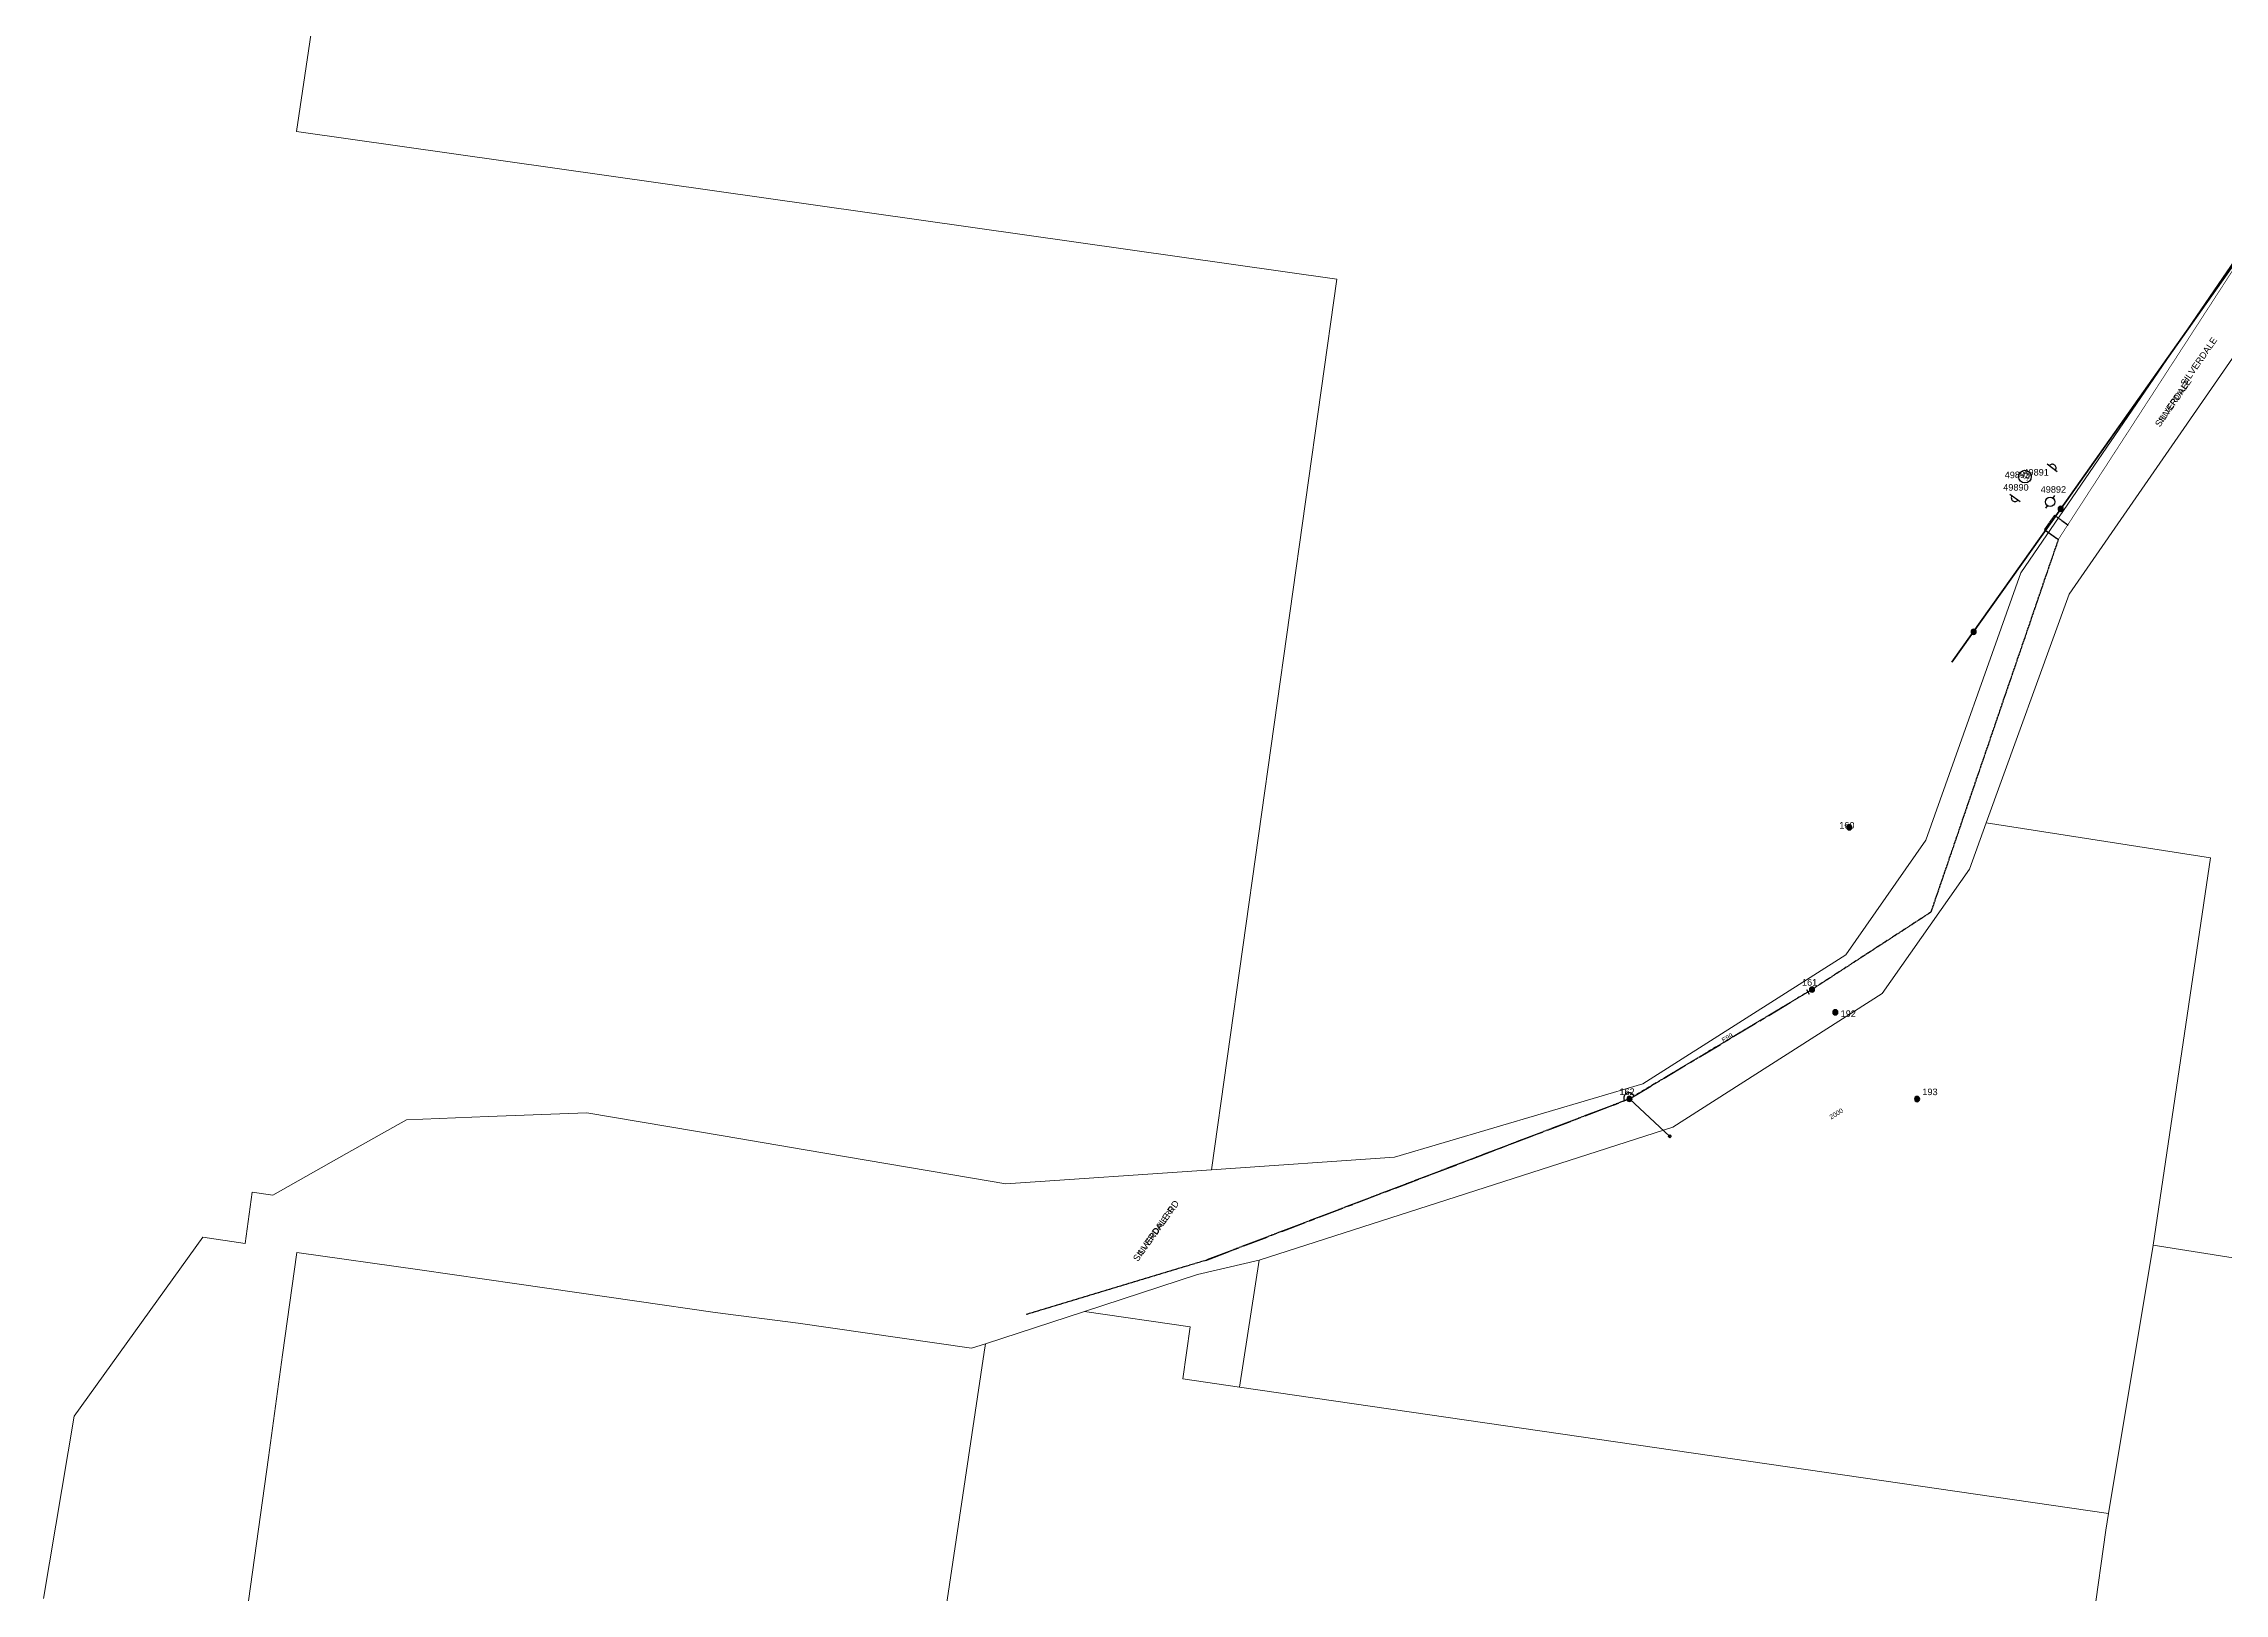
# Model space of a CAD drawing. Header units: metres. Extents: x 277548 to 280124, y 6243677 to 6246862.
# Drawn here: x 277603 to 278436, y 6244578 to 6245170 of the extents above; entities that cross this region are included whole.
import ezdxf
from ezdxf.enums import TextEntityAlignment as Align

# ---------------------------------------------------------------- set-up
doc = ezdxf.new("R2010")
doc.units = ezdxf.units.M
doc.linetypes.add('Cable Exist OH', pattern=[1, 1, 0])
doc.linetypes.add('IECLCENT', pattern=[15.5, 9.5, -2, 2, -2])
doc.layers.get('0').update_dxf_attribs({"color": 6})
doc.layers.add('Cadastre Land Parcels_SP_EXT', color=9, linetype='Continuous', lineweight=5)
doc.layers.add('Cadastre Roads_SP_EXT', color=94, linetype='Continuous', lineweight=15)
for name, color, linetype in [('Equip_SP_HV_EXT', 7, 'Continuous'), ('Mains_LV_EXT', 7, 'Continuous'), ('Notes_HV_MISC', 7, 'Continuous'), ('Notes_LV_MISC', 7, 'Continuous'), ('Services_SP_EXT', 7, 'Continuous'), ('Span_SP_MISC', 7, 'Continuous'), ('SupportsOH_SP_TR_HV_LV_SL_EXT', 7, 'Continuous')]:
    doc.layers.add(name, color=color, linetype=linetype)
doc.layers.add('X_SY120292_SURVEY$0$POWER', color=7, linetype='ACAD_ISO03W100', lineweight=0, true_color=0x999999)
doc.styles.add('POLE_LABEL', font='arial.ttf')
doc.styles.get("Standard").update_dxf_attribs({"font": 'arial.ttf'})
doc.styles.add('Style-simplex', font='simplex.shx')
doc.styles.add('SWITCH_LABEL', font='arial.ttf', dxfattribs={"height": 2.5})
doc.linetypes.add('ACAD_ISO03W100', pattern='A,19.99993,-1.720709,["^E",Style-simplex,S=0.125,R=0,X=0,Y=0],-3.281901', length=25.00254)

# ---------------------------------------------------------------- blocks, each defined once
blk = doc.blocks.new('CCP_EXT')
blk.add_wipeout([(0, 0.57), (0.57, 0), (0, -0.57), (-0.57, 0)])
blk.add_lwpolyline([(-0.57, 0), (0, 0.57), (0.57, 0), (0, -0.57), (-0.57, 0)])
at = {"flags": 1}
blk.add_attdef('Z', (0, 0), '', height=0.2, dxfattribs=at)
at = {"flags": 9}
for tag, p in [('CCP_TYPE', (0, 0)), ('CONSTRUCTED_VOLTAGE', (0, -0.2)), ('OPERATING_VOLTAGE', (0, -0.6)), ('ORIENTATION', (0, -0.8)), ('OWNED_BY', (0, -1)), ('STATE', (0, -1.8)), ('NO_PHASES', (0, -0.4)), ('USAGE', (0, -1.2)), ('LEGEND', (0, -1.4)), ('LIFE_SUPPORT', (0, -1.6)), ('NOTES', (0, -2))]:
    blk.add_attdef(tag, text='', height=0.2, dxfattribs=at).set_placement(p, align=Align.MIDDLE_LEFT)
blk = doc.blocks.new('AUTO_RECLOSER_EXT')
at = {"flags": 1}
blk.add_attdef('Z', (0, 0), '', height=0.2, dxfattribs=at)
at = {"style": 'SWITCH_LABEL'}
for tag, height, flags, p in [('ASSET_NUM', 2.5, 8, (2, 2)), ('STREET_CODE', 0.2, 9, (0, -0.2))]:
    blk.add_attdef(tag, text='', height=height, dxfattribs=dict(at, flags=flags)).set_placement(p, align=Align.MIDDLE_LEFT)
at = {"flags": 9}
for tag, p in [('CONSTRUCTED_VOLTAGE', (0, -0.4)), ('OPERATING_VOLTAGE', (0, -0.8)), ('ORIENTATION', (0, -1)), ('OWNED_BY', (0, -1.2)), ('STATE', (0, -1.4)), ('STREETNAME', (0, -2.2)), ('SUBURB', (0, -2.4)), ('NO_PHASES', (0, -0.6)), ('USAGE', (0, -1.6)), ('LEGEND', (0, -1.8)), ('LOCATION', (0, -2)), ('NOTES', (0, -2.6))]:
    blk.add_attdef(tag, text='', height=0.2, dxfattribs=at).set_placement(p, align=Align.MIDDLE_LEFT)
blk.add_wipeout([(0, 2.43), (-0.3, 2.41), (-0.6, 2.35), (-0.89, 2.26), (-1.17, 2.13), (-1.42, 1.96), (-1.66, 1.77), (-1.87, 1.55), (-2.05, 1.3), (-2.19, 1.04), (-2.31, 0.75), (-2.38, 0.46), (-2.42, 0.16), (-2.42, -0.15), (-2.38, -0.45), (-2.31, -0.75), (-2.2, -1.03), (-2.05, -1.3), (-1.87, -1.54), (-1.66, -1.77), (-1.43, -1.96), (-1.17, -2.12), (-0.9, -2.25), (-0.61, -2.35), (-0.31, -2.41), (0, -2.43), (0.3, -2.41), (0.6, -2.35), (0.89, -2.26), (1.17, -2.13), (1.42, -1.96), (1.66, -1.77), (1.87, -1.55), (2.05, -1.3), (2.19, -1.04), (2.31, -0.75), (2.38, -0.46), (2.42, -0.16), (2.42, 0.15), (2.38, 0.45), (2.31, 0.75), (2.2, 1.03), (2.05, 1.3), (1.87, 1.54), (1.66, 1.77), (1.43, 1.96), (1.17, 2.12), (0.9, 2.25), (0.61, 2.35), (0.31, 2.41)])
blk.add_circle((0, 0), 2.43)
at = {"insert": (0, 0), "char_height": 2, "width": 3.6298, "attachment_point": 5}
blk.add_mtext('{\\Fisocp|c0;AR}', dxfattribs=at)
blk = doc.blocks.new('POLE_EXT')
blk.add_hatch(color=256).paths.add_polyline_path([(-1, 0, 1), (1, 0, 1)])
blk.add_lwpolyline([(-1, 0, 1), (1, 0, 1)], format="xyb", close=True)
for tag, height, flags, p in [('pNumber', 2.5, 8, (-17.84, 2.07)), ('OWNED_BY', 0.2, 9, (1.35, -0.4)), ('SPECIAL_USE', 0.2, 9, (1.35, -0.8)), ('STATE', 0.2, 9, (1.35, -1)), ('cLV', 0.2, 9, (1.35, -1.4)), ('hDepth', 0.2, 9, (1.35, -1.6)), ('hDia', 0.2, 9, (1.35, -1.8)), ('cHV', 0.2, 9, (1.35, -2)), ('cLinedev', 0.2, 9, (1.35, -3.4)), ('pExisting', 0.2, 9, (1.35, -3.8)), ('pFooting', 0.2, 9, (1.35, -4.4)), ('pNew', 0.2, 9, (1.35, -4.6)), ('pRelocate', 0.2, 9, (1.35, -5)), ('pRemove', 0.2, 9, (1.35, -5.2)), ('pReplace', 0.2, 9, (1.35, -5.4)), ('pStay', 0.2, 9, (1.35, -5.6)), ('pType', 0.2, 9, (1.35, -5.8)), ('cspan', 0.2, 9, (1.35, -6)), ('STREETNAME', 0.2, 9, (1.35, -6.2)), ('SUBURB', 0.2, 9, (1.35, -6.4)), ('OPERATED_BY', 0.2, 9, (1.36, -7.01)), ('PARENT', 0.2, 9, (1.35, -0.6)), ('USAGE', 0.2, 9, (1.35, -1.2)), ('LBRACKET', 0.2, 9, (1.35, -2.2)), ('LExisting', 0.2, 9, (1.35, -2.4)), ('LANTNUMBER', 0.2, 9, (1.35, -2.6)), ('LOther', 0.2, 9, (1.35, -2.8)), ('LRemove', 0.2, 9, (1.35, -3)), ('LEGEND', 0.2, 9, (1.35, -3.2)), ('LOCATION', 0.2, 9, (1.35, -3.6)), ('PFNUMBER', 0.2, 9, (1.35, -4)), ('NEWPFNUMBER', 0.2, 9, (1.35, -4.2)), ('NOTES', 0.2, 9, (1.35, -6.6)), ('MAINTAINED_BY', 0.2, 9, (1.36, -6.81))]:
    blk.add_attdef(tag, text='', height=height, dxfattribs=dict(flags=flags)).set_placement(p, align=Align.MIDDLE_LEFT)
at = {"style": 'POLE_LABEL'}
for tag, height, flags, p in [('STRUCTURE_PLANT_NUMBER', 0.2, 9, (1.35, 0.03)), ('ASSET_NUM', 2.5, 8, (2, 2)), ('STREET_CODE', 0.2, 9, (1.35, -0.2))]:
    blk.add_attdef(tag, text='', height=height, dxfattribs=dict(at, flags=flags)).set_placement(p, align=Align.MIDDLE_LEFT)
at = {"flags": 1}
blk.add_attdef('Z', (1.35, -7.33), '', height=0.2, dxfattribs=at)
blk = doc.blocks.new('HV_USL_CLOSED_EXT')
blk.add_line((2.4, 5.5), (-2.4, 5.5))
blk.add_lwpolyline([(1.44, 5.5, 0.414214), (0, 6.94, 0.414214), (-1.44, 5.5)], format="xyb")
for tag, height, flags, p in [('STREET_CODE', 0.2, 9, (1.5, 0)), ('ASSET_NUM', 2.5, 8, (2, 2)), ('ACTUAL_STATUS', 0.2, 9, (1.5, -0.2)), ('CONSTRUCTED_VOLTAGE', 0.2, 9, (1.5, -0.4)), ('OPERATING_VOLTAGE', 0.2, 9, (1.5, -0.8)), ('ORIENTATION', 0.2, 9, (1.5, -1)), ('OWNED_BY', 0.2, 9, (1.5, -1.2)), ('OPERATED_BY', 0.2, 9, (1.5, -1.4)), ('STATE', 0.2, 9, (1.5, -1.8)), ('SWITCH_TYPE', 0.2, 9, (1.5, -2)), ('STREETNAME', 0.2, 9, (1.5, -2.8)), ('SUBURB', 0.2, 9, (1.5, -3)), ('Z', 0.2, 1, (1.5, -3.6)), ('NO_PHASES', 0.2, 9, (1.5, -0.6)), ('MAINTAINED_BY', 0.2, 9, (1.5, -1.6)), ('USAGE', 0.2, 9, (1.5, -2.2)), ('LEGEND', 0.2, 9, (1.5, -2.4)), ('LOCATION', 0.2, 9, (1.5, -2.6)), ('NOTES', 0.2, 9, (1.5, -3.2)), ('LABEL_ALIGNMENT', 0.2, 9, (1.5, -3.4))]:
    blk.add_attdef(tag, text='', height=height, dxfattribs=dict(flags=flags)).set_placement(p, align=Align.MIDDLE_LEFT)
blk = doc.blocks.new('HV_ABS_OPEN_EXT')
for p, q in [((-3, 6.87), (-1.8, 6.87)), ((1.8, 6.87), (3, 6.87))]:
    blk.add_line(p, q)
blk.add_circle((0, 6.87), 1.8)
for tag, height, flags, p in [('STREET_CODE', 0.2, 9, (1.5, 0)), ('ASSET_NUM', 2.5, 8, (2, 2)), ('ACTUAL_STATUS', 0.2, 9, (1.5, -0.2)), ('CONSTRUCTED_VOLTAGE', 0.2, 9, (1.5, -0.4)), ('OPERATING_VOLTAGE', 0.2, 9, (1.5, -0.8)), ('ORIENTATION', 0.2, 9, (1.5, -1)), ('OWNED_BY', 0.2, 9, (1.5, -1.2)), ('STATE', 0.2, 9, (1.5, -1.4)), ('SWITCH_TYPE', 0.2, 9, (1.5, -1.6)), ('STREETNAME', 0.2, 9, (1.5, -2.4)), ('SUBURB', 0.2, 9, (1.5, -2.6)), ('OPERATED_BY', 0.2, 9, (1.5, -3.2)), ('Z', 0.2, 1, (1.5, -3.6)), ('NO_PHASES', 0.2, 9, (1.5, -0.6)), ('USAGE', 0.2, 9, (1.5, -1.8)), ('LEGEND', 0.2, 9, (1.5, -2)), ('LOCATION', 0.2, 9, (1.5, -2.2)), ('NOTES', 0.2, 9, (1.5, -2.8)), ('MAINTAINED_BY', 0.2, 9, (1.5, -3)), ('LABEL_ALIGNMENT', 0.2, 9, (1.5, -3.4))]:
    blk.add_attdef(tag, text='', height=height, dxfattribs=dict(flags=flags)).set_placement(p, align=Align.MIDDLE_LEFT)
blk = doc.blocks.new('End Shackle_EXT')
blk.add_wipeout([(0, 0.25), (1.81, 0.25), (1.82, -0.25), (0, -0.25)])
blk.add_line((1.81, -1), (1.81, 1))
at = {"flags": 1}
blk.add_attdef('Z', (0, 0), '', height=0.2, dxfattribs=at)
at = {"flags": 9}
for tag, p in [('CONNECTOR_TYPE', (0, 0)), ('CONSTRUCTED_VOLTAGE', (0, -0.2)), ('OPERATING_VOLTAGE', (0, -0.6)), ('ORIENTATION', (0, -0.8)), ('OWNED_BY', (0, -1)), ('STATE', (0, -1.2)), ('NO_PHASES', (0, -0.4)), ('USAGE', (0, -1.4)), ('NOTES', (0, -1.6))]:
    blk.add_attdef(tag, text='', height=0.2, dxfattribs=at).set_placement(p, align=Align.MIDDLE_LEFT)
blk = doc.blocks.new('X_SY120292_SURVEY$0$PP_1')
at = {"color": 0}
for radius in [1, 0.429, 0.143]:
    blk.add_circle((0, 0), radius, dxfattribs=at)
for start, end in [(90, 180), (180, 0), (0, 90)]:
    blk.add_arc((0, 0), 0.714, start, end, dxfattribs=at)

msp = doc.modelspace()

# ---------------------------------------------------------------- linework, layer by layer
at = {"layer": 'Cadastre Land Parcels_SP_EXT', "linetype": 'Continuous'}
for points in [[(278487.77603, 6245383.72699), (277752.27298, 6245488.94898), (277699.81304, 6245136.16802), (278096.86401, 6245079.83796), (278048.99497, 6244739.71701), (278118.93303, 6244744.49801), (278213.65598, 6244772.58204), (278291.14497, 6244821.76697), (278321.77599, 6244865.59099), (278358.03096, 6244967.69299), (278447.97203, 6245099.12503), (278487.347, 6245380.666), (278487.77603, 6245383.72699)], [(279257.03894, 6244823.62074), (278466.94294, 6244948.90088), (278489.14298, 6245105.09596), (278469.09201, 6245108.23398), (278466.47003, 6245089.74799), (278376.41104, 6244959.55702), (278344.78001, 6244872.22397), (278430.379, 6244858.86296), (278408.45802, 6244710.94504), (278586.82596, 6244682.62702), (278596.256, 6244681.12996), (278818.78998, 6244645.80698), (279218.87403, 6244582.29698), (279224.79001, 6244620.37999), (279232.49403, 6244670.04704), (279240.21298, 6244719.80101), (279248.00303, 6244769.64004), (279256.40903, 6244819.72198), (279256.68904, 6244821.40498)], [(278408.45802, 6244710.94504), (278430.379, 6244858.86296), (278344.78001, 6244872.22397), (278338.32599, 6244854.48802), (278305.10303, 6244806.99396), (278225.11396, 6244755.98099), (278067.29899, 6244705.21402), (278059.78904, 6244656.73001), (278391.49304, 6244608.51798), (278408.45802, 6244710.94504)], [(278596.256, 6244681.12996), (278586.82596, 6244682.62702), (278408.45802, 6244710.94504), (278391.49304, 6244608.51798), (278390.45001, 6244602.05301), (278350.84299, 6244319.69399), (278278.25097, 6243801.54704), (278426.22304, 6243778.54797), (278464.77298, 6244016.86301), (278488.20003, 6244013.117), (278596.256, 6244681.12996)], [(278390.45001, 6244602.05301), (278391.49304, 6244608.51798), (278059.78904, 6244656.73001), (278038.07997, 6244659.88596), (278040.92004, 6244679.80099), (278000.58498, 6244685.64702), (277962.81298, 6244673.29998), (277962.32804, 6244670.05402), (277918.20996, 6244374.92997), (278041.065, 6244359.24598), (278350.84299, 6244319.69399), (278390.45001, 6244602.05301)]]:
    msp.add_lwpolyline(points, close=True, dxfattribs=at)
at = {"layer": 'Cadastre Roads_SP_EXT', "linetype": 'Continuous'}
for points in [[(278447.97201, 6245099.12504), (278358.03102, 6244967.69297), (278321.77603, 6244865.59104), (278291.14498, 6244821.76702), (278213.65598, 6244772.58196), (278118.93297, 6244744.49799), (278048.99499, 6244739.71703), (277970.57004, 6244734.35599), (277957.00398, 6244736.66103), (277925.55098, 6244742.006), (277893.93496, 6244747.37897), (277862.65803, 6244752.694), (277810.63297, 6244761.535), (277772.90098, 6244760.05499), (277741.81003, 6244758.83699), (277718.90202, 6244745.94603), (277690.75801, 6244730.08199), (277682.83901, 6244731.23403), (277680.19002, 6244711.56701), (277664.02503, 6244713.93299), (277614.91803, 6244645.67), (277603.263, 6244576.07597)], [(277659.336, 6244416.41), (277689.05697, 6244629.85603), (277694.508, 6244669.04303), (277699.96697, 6244708.197), (277746.859, 6244701.50298), (277783.85301, 6244696.18), (277829.67204, 6244689.54197), (277859.55603, 6244685.27301), (277891.26503, 6244681.16096), (277957.49699, 6244671.56204), (277962.813, 6244673.29998), (278000.58499, 6244685.64698), (278043.76597, 6244699.76504), (278067.29901, 6244705.21403), (278225.114, 6244755.98101), (278305.10302, 6244806.994), (278338.32603, 6244854.48801), (278344.78003, 6244872.22404), (278376.41097, 6244959.55701), (278466.47003, 6245089.74803)]]:
    msp.add_lwpolyline(points, dxfattribs=at)
at = {"layer": 'Notes_HV_MISC', "linetype": 'Cable Exist OH', "const_width": 0.25}
msp.add_lwpolyline([(278451.41101, 6245102.56346), (278372.39335, 6244980.58106)], dxfattribs=at)
at = {"layer": 'Notes_HV_MISC', "linetype": 'Cable Exist OH'}
for points in [[(278368.88096, 6244986.87696), (278367.00995, 6244984.20607), (278372.39486, 6244980.3621)], [(278376.03637, 6244985.76828), (278370.81571, 6244989.62534), (278368.88096, 6244986.87696)]]:
    msp.add_lwpolyline(points, dxfattribs=at)
at = {"layer": 'Notes_LV_MISC', "linetype": 'IECLCENT'}
msp.add_lwpolyline([(278046.90073, 6244705.1472), (278208.59508, 6244766.78993)], dxfattribs=at)
msp.add_lwpolyline([(278210.311, 6244767.81799, 1.104279349), (278206.71203, 6244766.11603)], format="xyb", dxfattribs=at)
at = {"layer": 'Span_SP_MISC', "lineweight": 35}
for p, q in [((278373.20169, 6244992.10984), (278451.41101, 6245102.56338)), ((278331.70401, 6244933.50347), (278373.20169, 6244992.10984))]:
    msp.add_line(p, q, dxfattribs=at)

# ---------------------------------------------------------------- block references
at = {"layer": 'SupportsOH_SP_TR_HV_LV_SL_EXT'}
for p in [(278373.20169, 6244992.10984), (278339.96678, 6244945.17338)]:
    msp.add_blockref('POLE_EXT', p, dxfattribs=at)
ref = msp.add_blockref('POLE_EXT', (278292.48204, 6244870.52198), dxfattribs=at)
ref.add_attrib('ASSET_NUM', '160', dxfattribs={"layer": '0', "height": 2.5, "rotation": 0.04964657, "style": 'POLE_LABEL'}).set_placement((278294.48204, 6244871.27198), align=Align.MIDDLE_RIGHT)
ref = msp.add_blockref('POLE_EXT', (278287.19102, 6244799.84698), dxfattribs=at)
ref.add_attrib('ASSET_NUM', '192', dxfattribs={"layer": '0', "height": 2.5, "rotation": 0.032075, "style": 'POLE_LABEL'}).set_placement((278289.19102, 6244800.59698), align=Align.TOP_LEFT)
ref = msp.add_blockref('POLE_EXT', (278208.59502, 6244766.78997), dxfattribs=at)
ref.add_attrib('ASSET_NUM', '162', dxfattribs={"layer": '0', "height": 2.5, "style": 'POLE_LABEL'}).set_placement((278210.59502, 6244767.53997), align=Align.BOTTOM_RIGHT)
ref = msp.add_blockref('POLE_EXT', (278318.38996, 6244766.73097), dxfattribs=at)
ref.add_attrib('ASSET_NUM', '193', dxfattribs={"layer": '0', "height": 2.5, "style": 'POLE_LABEL'}).set_placement((278320.38996, 6244767.48097), align=Align.BOTTOM_LEFT)
at = {"layer": 'X_SY120292_SURVEY$0$POWER', "color": 252}
msp.add_blockref('X_SY120292_SURVEY$0$PP_1', (278339.96678, 6244945.17282), dxfattribs=at)

# ---------------------------------------------------------------- texts
at = {"layer": 'Cadastre Land Parcels_SP_EXT'}
msp.add_text('2000', height=1.8, rotation=32.118332, dxfattribs=at).set_placement((278285.63786, 6244758.88412))
at = {"layer": 'Cadastre Roads_SP_EXT'}
for s, rotation, p in [('SILVERDALE', 55.32662485, (278416.12977, 6245032.69147)), ('SILVERDALE RD', 54.623837, (278027.87797, 6244716.422))]:
    msp.add_text(s, height=2.5, rotation=rotation, dxfattribs=at).set_placement(p, align=Align.MIDDLE_CENTER)
at = {"layer": 'Mains_LV_EXT'}
msp.add_text('E99', height=1.8, rotation=29.83150233, dxfattribs=at).set_placement((278244.452, 6244788.28102))
at = {"layer": 'Notes_HV_MISC'}
for s, rotation, p in [('SILVERDALE', 55.32662485, (278425.91227, 6245048.38987)), ('SILVERDALE RD', 54.623837, (278027.87797, 6244716.422))]:
    msp.add_text(s, height=2.5, rotation=rotation, dxfattribs=at).set_placement(p, align=Align.MIDDLE_CENTER)
at = {"layer": 'Notes_LV_MISC'}
for s, rotation, p in [('SILVERDALE', 55.32662485, (278416.12977, 6245032.69147)), ('SILVERDALE RD', 54.623837, (278027.87797, 6244716.422))]:
    msp.add_text(s, height=2, rotation=rotation, dxfattribs=at).set_placement(p, align=Align.MIDDLE_CENTER)

# ---------------------------------------------------------------- next in the draw order: block references
at = {"layer": 'Equip_SP_HV_EXT'}
ref = msp.add_blockref('AUTO_RECLOSER_EXT', (278359.52403, 6245004.43857), dxfattribs=dict(at, rotation=325.2811283374686))
ref.add_attrib('ASSET_NUM', '49893', dxfattribs={"layer": '0', "height": 2.5, "rotation": 1.00000001, "style": 'SWITCH_LABEL'}).set_placement((278361.52403, 6245005.18857), align=Align.MIDDLE_RIGHT)
at = {"layer": 'Mains_LV_EXT', "rotation": 209.7595526348859}
msp.add_blockref('End Shackle_EXT', (278278.27102, 6244808.55004), dxfattribs=at)
at = {"layer": 'Services_SP_EXT'}
msp.add_blockref('CCP_EXT', (278223.96187, 6244752.47194), dxfattribs=at)

# ---------------------------------------------------------------- next in the draw order: linework, layer by layer
at = {"layer": 'Notes_LV_MISC', "linetype": 'IECLCENT'}
msp.add_lwpolyline([(278208.595, 6244766.79001), (278278.271, 6244808.54998)], dxfattribs=at)

# ---------------------------------------------------------------- next in the draw order: block references
at = {"layer": 'Equip_SP_HV_EXT'}
ref = msp.add_blockref('HV_USL_CLOSED_EXT', (278366.67034, 6245003.31688), dxfattribs=dict(at, rotation=322.7512195633797))
ref.add_attrib('ASSET_NUM', '49891', dxfattribs={"layer": '0', "height": 2.5, "rotation": 359.92917706}).set_placement((278368.67034, 6245004.06688), align=Align.BOTTOM_RIGHT)
ref = msp.add_blockref('HV_USL_CLOSED_EXT', (278358.9729, 6245000.82534), dxfattribs=dict(at, rotation=144.5105398481066))
ref.add_attrib('ASSET_NUM', '49890', dxfattribs={"layer": '0', "height": 2.5}).set_placement((278360.9729, 6245001.57534), align=Align.TOP_RIGHT)
ref = msp.add_blockref('HV_ABS_OPEN_EXT', (278363.55234, 6244998.77387), dxfattribs=dict(at, rotation=234.41036311781))
ref.add_attrib('ASSET_NUM', '49892', dxfattribs={"layer": '0', "height": 2.5, "rotation": 359.93489121}).set_placement((278365.55234, 6244999.52387), align=Align.MIDDLE_LEFT)
at = {"layer": 'Services_SP_EXT'}
msp.add_blockref('CCP_EXT', (278223.96187, 6244752.47194), dxfattribs=at)
at = {"layer": 'SupportsOH_SP_TR_HV_LV_SL_EXT'}
ref = msp.add_blockref('POLE_EXT', (278278.27101, 6244808.55), dxfattribs=at)
ref.add_attrib('ASSET_NUM', '161', dxfattribs={"layer": '0', "height": 2.5, "style": 'POLE_LABEL'}).set_placement((278280.27101, 6244809.3), align=Align.BOTTOM_RIGHT)

# ---------------------------------------------------------------- next in the draw order: linework, layer by layer
at = {"layer": 'Notes_HV_MISC', "linetype": 'Cable Exist OH'}
msp.add_lwpolyline([(278372.39335, 6244980.58106), (278372.25497, 6244980.38404), (278323.61802, 6244838.04799), (278278.271, 6244808.54998), (278208.595, 6244766.79001), (278046.90073, 6244705.1472), (277978.35443, 6244684.45857)], dxfattribs=at)
at = {"layer": 'Services_SP_EXT'}
msp.add_lwpolyline([(278223.96185, 6244752.47196), (278208.59499, 6244766.78998)], dxfattribs=at)

doc.saveas('drawing.dxf')
